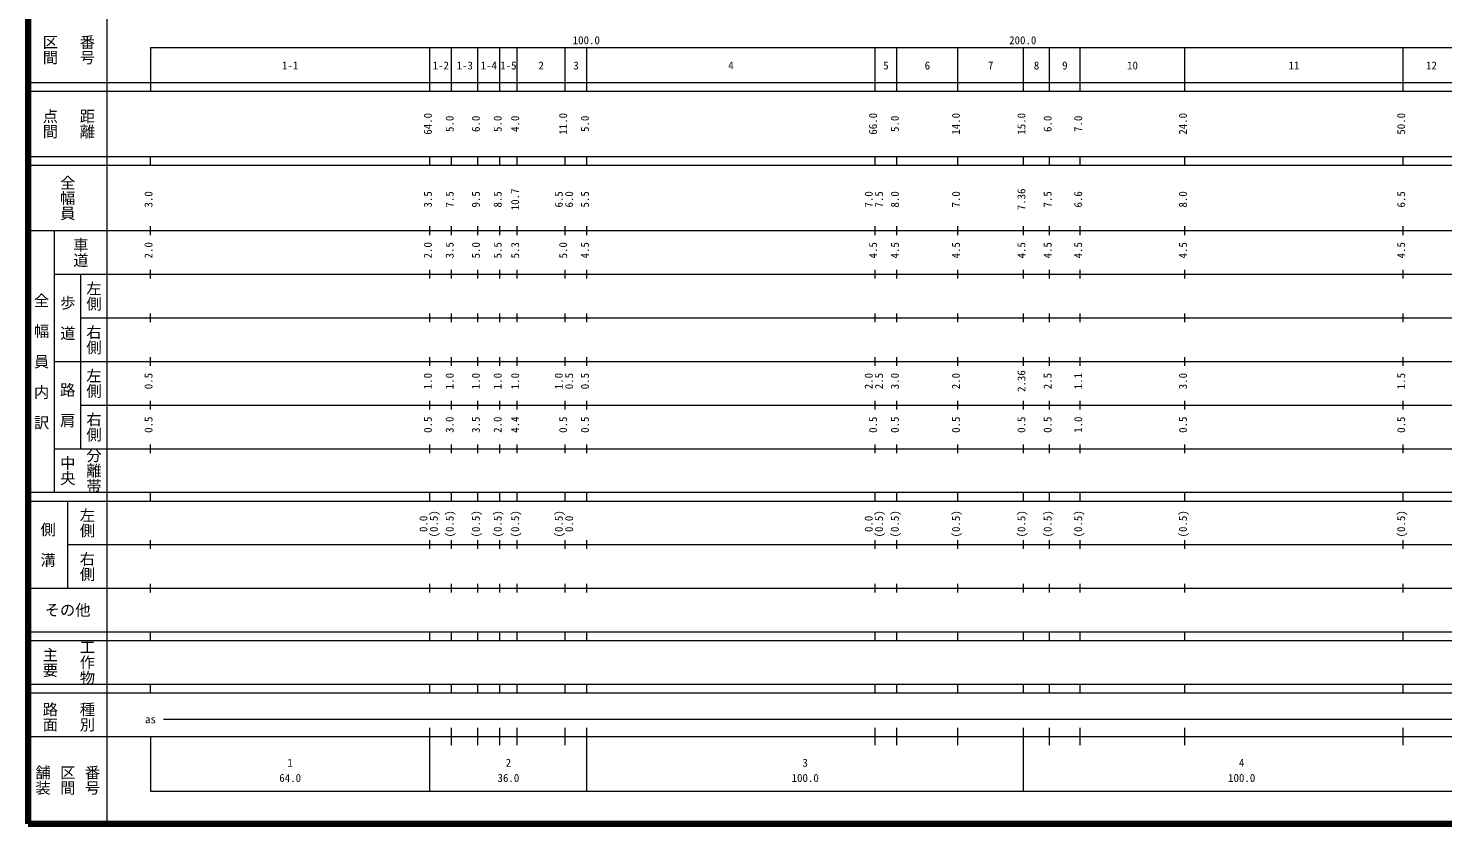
# Model space of a CAD drawing. Units: millimetres, scale not verified. Extents: x 40000 to 680011, y 20000 to 380000.
# Drawn here: x 40000 to 364062, y 20000 to 202409 of the extents above; entities that cross this region are included whole.
import ezdxf
from ezdxf.enums import TextEntityAlignment as Align

# ---------------------------------------------------------------- set-up
doc = ezdxf.new("R2010")
doc.units = ezdxf.units.MM
doc.header["$LTSCALE"] = 1000
doc.layers.add('M-TTL', color=2, linetype='Continuous', lineweight=140)
doc.layers.add('M-TTL-BAND', color=7, linetype='Continuous', lineweight=13)
doc.styles.add('@ＭＳ ゴシック', font='')
doc.styles.add('ＭＳ ゴシック', font='')
doc.styles.get('@ＭＳ ゴシック').set_extended_font_data('@MS Gothic')
doc.styles.get('ＭＳ ゴシック').set_extended_font_data('MS Gothic')

msp = doc.modelspace()

# ---------------------------------------------------------------- linework, layer by layer
at = {"layer": 'M-TTL'}
for p, q in [((40000, 380000), (40000, 20000)), ((40000, 20000), (680000, 20000))]:
    msp.add_line(p, q, dxfattribs=at)
at = {"layer": 'M-TTL-BAND'}
for p, q in [((58000, 370000), (58000, 20000)), ((68000, 198000), (579000, 198000)), ((68000, 198000), (68000, 188000)), ((132000, 188000), (132000, 198000)), ((137000, 188000), (137000, 198000)), ((143000, 188000), (143000, 198000)), ((148000, 188000), (148000, 198000)), ((152000, 188000), (152000, 198000)), ((163000, 188000), (163000, 198000)), ((168000, 188000), (168000, 198000)), ((234000, 188000), (234000, 198000)), ((239000, 188000), (239000, 198000)), ((253000, 188000), (253000, 198000)), ((268000, 188000), (268000, 198000)), ((274000, 188000), (274000, 198000)), ((281000, 188000), (281000, 198000)), ((305000, 188000), (305000, 198000)), ((355000, 188000), (355000, 198000)), ((40000, 190000), (579000, 190000)), ((40000, 188000), (579000, 188000)), ((40000, 173000), (579000, 173000)), ((68000, 171000), (68000, 173000)), ((132000, 171000), (132000, 173000)), ((137000, 171000), (137000, 173000)), ((143000, 171000), (143000, 173000)), ((148000, 171000), (148000, 173000)), ((152000, 171000), (152000, 173000)), ((163000, 171000), (163000, 173000)), ((168000, 171000), (168000, 173000)), ((234000, 171000), (234000, 173000)), ((239000, 171000), (239000, 173000)), ((253000, 171000), (253000, 173000)), ((268000, 171000), (268000, 173000)), ((274000, 171000), (274000, 173000)), ((281000, 171000), (281000, 173000)), ((305000, 171000), (305000, 173000)), ((355000, 171000), (355000, 173000)), ((40000, 171000), (579000, 171000)), ((40000, 156000), (579000, 156000)), ((46000, 96000), (46000, 156000)), ((68000, 155000), (68000, 157000)), ((132000, 155000), (132000, 157000)), ((137000, 155000), (137000, 157000)), ((143000, 155000), (143000, 157000)), ((148000, 155000), (148000, 157000)), ((152000, 155000), (152000, 157000)), ((163000, 155000), (163000, 157000)), ((168000, 155000), (168000, 157000)), ((234000, 155000), (234000, 157000)), ((239000, 155000), (239000, 157000)), ((253000, 155000), (253000, 157000)), ((268000, 155000), (268000, 157000)), ((274000, 155000), (274000, 157000)), ((281000, 155000), (281000, 157000)), ((305000, 155000), (305000, 157000)), ((355000, 155000), (355000, 157000)), ((46000, 146000), (579000, 146000)), ((52000, 146000), (52000, 106000)), ((68000, 145000), (68000, 147000)), ((132000, 145000), (132000, 147000)), ((137000, 145000), (137000, 147000)), ((143000, 145000), (143000, 147000)), ((148000, 145000), (148000, 147000)), ((152000, 145000), (152000, 147000)), ((163000, 145000), (163000, 147000)), ((168000, 145000), (168000, 147000)), ((234000, 145000), (234000, 147000)), ((239000, 145000), (239000, 147000)), ((253000, 145000), (253000, 147000)), ((268000, 145000), (268000, 147000)), ((274000, 145000), (274000, 147000)), ((281000, 145000), (281000, 147000)), ((305000, 145000), (305000, 147000)), ((355000, 145000), (355000, 147000)), ((68000, 135000), (68000, 137000)), ((132000, 135000), (132000, 137000)), ((137000, 135000), (137000, 137000)), ((143000, 135000), (143000, 137000)), ((148000, 135000), (148000, 137000)), ((152000, 135000), (152000, 137000)), ((163000, 135000), (163000, 137000)), ((168000, 135000), (168000, 137000)), ((234000, 135000), (234000, 137000)), ((239000, 135000), (239000, 137000)), ((253000, 135000), (253000, 137000)), ((268000, 135000), (268000, 137000)), ((274000, 135000), (274000, 137000)), ((281000, 135000), (281000, 137000)), ((305000, 135000), (305000, 137000)), ((355000, 135000), (355000, 137000)), ((52000, 136000), (579000, 136000)), ((68000, 125000), (68000, 127000)), ((132000, 125000), (132000, 127000)), ((137000, 125000), (137000, 127000)), ((143000, 125000), (143000, 127000)), ((148000, 125000), (148000, 127000)), ((152000, 125000), (152000, 127000)), ((163000, 125000), (163000, 127000)), ((168000, 125000), (168000, 127000)), ((234000, 125000), (234000, 127000)), ((239000, 125000), (239000, 127000)), ((253000, 125000), (253000, 127000)), ((268000, 125000), (268000, 127000)), ((274000, 125000), (274000, 127000)), ((281000, 125000), (281000, 127000)), ((305000, 125000), (305000, 127000)), ((355000, 125000), (355000, 127000)), ((46000, 126000), (579000, 126000)), ((68000, 115000), (68000, 117000)), ((132000, 115000), (132000, 117000)), ((137000, 115000), (137000, 117000)), ((143000, 115000), (143000, 117000)), ((148000, 115000), (148000, 117000)), ((152000, 115000), (152000, 117000)), ((163000, 115000), (163000, 117000)), ((168000, 115000), (168000, 117000)), ((234000, 115000), (234000, 117000)), ((239000, 115000), (239000, 117000)), ((253000, 115000), (253000, 117000)), ((268000, 115000), (268000, 117000)), ((274000, 115000), (274000, 117000)), ((281000, 115000), (281000, 117000)), ((305000, 115000), (305000, 117000)), ((355000, 115000), (355000, 117000)), ((52000, 116000), (579000, 116000)), ((68000, 105000), (68000, 107000)), ((132000, 105000), (132000, 107000)), ((137000, 105000), (137000, 107000)), ((143000, 105000), (143000, 107000)), ((148000, 105000), (148000, 107000)), ((152000, 105000), (152000, 107000)), ((163000, 105000), (163000, 107000)), ((168000, 105000), (168000, 107000)), ((234000, 105000), (234000, 107000)), ((239000, 105000), (239000, 107000)), ((253000, 105000), (253000, 107000)), ((268000, 105000), (268000, 107000)), ((274000, 105000), (274000, 107000)), ((281000, 105000), (281000, 107000)), ((305000, 105000), (305000, 107000)), ((355000, 105000), (355000, 107000)), ((46000, 106000), (579000, 106000)), ((40000, 96000), (579000, 96000)), ((40000, 94000), (579000, 94000)), ((49000, 94000), (49000, 74000)), ((68000, 94000), (68000, 96000)), ((132000, 94000), (132000, 96000)), ((137000, 94000), (137000, 96000)), ((143000, 94000), (143000, 96000)), ((148000, 94000), (148000, 96000)), ((152000, 94000), (152000, 96000)), ((163000, 94000), (163000, 96000)), ((168000, 94000), (168000, 96000)), ((234000, 94000), (234000, 96000)), ((239000, 94000), (239000, 96000)), ((253000, 94000), (253000, 96000)), ((268000, 94000), (268000, 96000)), ((274000, 94000), (274000, 96000)), ((281000, 94000), (281000, 96000)), ((305000, 94000), (305000, 96000)), ((355000, 94000), (355000, 96000)), ((68000, 83000), (68000, 85000)), ((132000, 83000), (132000, 85000)), ((137000, 83000), (137000, 85000)), ((143000, 83000), (143000, 85000)), ((148000, 83000), (148000, 85000)), ((152000, 83000), (152000, 85000)), ((163000, 83000), (163000, 85000)), ((168000, 83000), (168000, 85000)), ((234000, 83000), (234000, 85000)), ((239000, 83000), (239000, 85000)), ((253000, 83000), (253000, 85000)), ((268000, 83000), (268000, 85000)), ((274000, 83000), (274000, 85000)), ((281000, 83000), (281000, 85000)), ((305000, 83000), (305000, 85000)), ((355000, 83000), (355000, 85000)), ((49000, 84000), (579000, 84000)), ((68000, 73000), (68000, 75000)), ((132000, 73000), (132000, 75000)), ((137000, 73000), (137000, 75000)), ((143000, 73000), (143000, 75000)), ((148000, 73000), (148000, 75000)), ((152000, 73000), (152000, 75000)), ((163000, 73000), (163000, 75000)), ((168000, 73000), (168000, 75000)), ((234000, 73000), (234000, 75000)), ((239000, 73000), (239000, 75000)), ((253000, 73000), (253000, 75000)), ((268000, 73000), (268000, 75000)), ((274000, 73000), (274000, 75000)), ((281000, 73000), (281000, 75000)), ((305000, 73000), (305000, 75000)), ((355000, 73000), (355000, 75000)), ((40000, 74000), (579000, 74000)), ((40000, 64000), (579000, 64000)), ((40000, 62000), (579000, 62000)), ((68000, 62000), (68000, 64000)), ((132000, 62000), (132000, 64000)), ((137000, 62000), (137000, 64000)), ((143000, 62000), (143000, 64000)), ((148000, 62000), (148000, 64000)), ((152000, 62000), (152000, 64000)), ((163000, 62000), (163000, 64000)), ((168000, 62000), (168000, 64000)), ((234000, 62000), (234000, 64000)), ((239000, 62000), (239000, 64000)), ((253000, 62000), (253000, 64000)), ((268000, 62000), (268000, 64000)), ((274000, 62000), (274000, 64000)), ((281000, 62000), (281000, 64000)), ((305000, 62000), (305000, 64000)), ((355000, 62000), (355000, 64000)), ((40000, 52000), (579000, 52000)), ((68000, 50000), (68000, 52000)), ((132000, 50000), (132000, 52000)), ((137000, 50000), (137000, 52000)), ((143000, 50000), (143000, 52000)), ((148000, 50000), (148000, 52000)), ((152000, 50000), (152000, 52000)), ((163000, 50000), (163000, 52000)), ((168000, 50000), (168000, 52000)), ((234000, 50000), (234000, 52000)), ((239000, 50000), (239000, 52000)), ((253000, 50000), (253000, 52000)), ((268000, 50000), (268000, 52000)), ((274000, 50000), (274000, 52000)), ((281000, 50000), (281000, 52000)), ((305000, 50000), (305000, 52000)), ((355000, 50000), (355000, 52000)), ((40000, 50000), (579000, 50000)), ((71000, 44000), (544000, 44000)), ((40000, 40000), (579000, 40000)), ((68000, 40000), (68000, 27500)), ((132000, 27500), (132000, 42000)), ((137000, 38000), (137000, 42000)), ((143000, 38000), (143000, 42000)), ((148000, 38000), (148000, 42000)), ((152000, 38000), (152000, 42000)), ((163000, 38000), (163000, 42000)), ((168000, 27500), (168000, 42000)), ((234000, 38000), (234000, 42000)), ((239000, 38000), (239000, 42000)), ((253000, 38000), (253000, 42000)), ((268000, 27500), (268000, 42000)), ((274000, 38000), (274000, 42000)), ((281000, 38000), (281000, 42000)), ((305000, 38000), (305000, 42000)), ((355000, 38000), (355000, 42000)), ((68000, 27500), (579000, 27500))]:
    msp.add_line(p, q, dxfattribs=at)

# ---------------------------------------------------------------- texts
at = {"layer": 'M-TTL-BAND', "style": '@ＭＳ ゴシック'}
for s, p in [('区間', (45000, 197500)), ('番号', (53500, 197500)), ('点間', (45000, 180500)), ('距離', (53500, 180500)), ('全幅員', (49000, 163500)), ('車道', (52000, 151000)), ('左側', (55000, 141000)), ('全\u3000幅\u3000員\u3000内\u3000訳', (43000, 126000)), ('歩\u3000道', (49000, 136000)), ('右側', (55000, 131000)), ('左側', (55000, 121000)), ('路\u3000肩', (49000, 116000)), ('右側', (55000, 111000)), ('中央', (49000, 101000)), ('分離帯', (55000, 101000)), ('左側', (53500, 89000)), ('側\u3000溝', (44500, 84000)), ('右側', (53500, 79000)), ('工作物', (53500, 57000)), ('主要', (45000, 57000)), ('路面', (45000, 44500)), ('種別', (53500, 44500)), ('舗装', (43333, 30000)), ('区間', (49000, 30000)), ('番号', (54667, 30000))]:
    msp.add_text(s, height=2566, rotation=270, dxfattribs=at).set_placement(p, align=Align.MIDDLE_CENTER)
at = {"layer": 'M-TTL-BAND', "style": 'ＭＳ ゴシック'}
for s, p in [('100.0', (167844, 198195)), ('200.0', (267844, 198195)), ('1-1', (100000, 192405)), ('1-2', (134500, 192405)), ('1-3', (140000, 192405)), ('1-4', (145500, 192405)), ('1-5', (150000, 192405)), ('2', (157500, 192405)), ('3', (165500, 192405)), ('4', (201000, 192405)), ('5', (236500, 192405)), ('6', (246000, 192405)), ('7', (260500, 192405)), ('8', (271000, 192405)), ('9', (277500, 192405)), ('10', (293000, 192405)), ('11', (330000, 192405)), ('12', (361500, 192405)), ('as', (68000, 42500)), ('1', (100000, 32523)), ('2', (150000, 32523)), ('3', (218000, 32523)), ('4', (318000, 32523)), ('64.0', (100000, 29033)), ('36.0', (150000, 29033)), ('100.0', (218000, 29033)), ('100.0', (318000, 29033))]:
    msp.add_text(s, height=1833, dxfattribs=at).set_placement(p, align=Align.BOTTOM_CENTER)
for s, p in [('64.0', (133000, 180500)), ('5.0', (138000, 180500)), ('6.0', (144000, 180500)), ('5.0', (149000, 180500)), ('4.0', (153000, 180500)), ('11.0', (164000, 180500)), ('5.0', (169000, 180500)), ('66.0', (235000, 180500)), ('5.0', (240000, 180500)), ('14.0', (254000, 180500)), ('15.0', (269000, 180500)), ('6.0', (275000, 180500)), ('7.0', (282000, 180500)), ('24.0', (306000, 180500)), ('50.0', (356000, 180500)), ('10.7', (153000, 163174)), ('7.36', (269000, 163174)), ('3.0', (69000, 163174)), ('3.5', (133000, 163174)), ('7.5', (138000, 163174)), ('9.5', (144000, 163174)), ('8.5', (149000, 163174)), ('6.5', (163000, 163174)), ('6.0', (165370, 163174)), ('5.5', (169000, 163174)), ('7.0', (234000, 163174)), ('7.5', (236370, 163174)), ('8.0', (240000, 163174)), ('7.0', (254000, 163174)), ('7.5', (275000, 163174)), ('6.6', (282000, 163174)), ('8.0', (306000, 163174)), ('6.5', (356000, 163174)), ('2.0', (69000, 151500)), ('2.0', (133000, 151500)), ('3.5', (138000, 151500)), ('5.0', (144000, 151500)), ('5.5', (149000, 151500)), ('5.3', (153000, 151500)), ('5.0', (164000, 151500)), ('4.5', (169000, 151500)), ('4.5', (235000, 151500)), ('4.5', (240000, 151500)), ('4.5', (254000, 151500)), ('4.5', (269000, 151500)), ('4.5', (275000, 151500)), ('4.5', (282000, 151500)), ('4.5', (306000, 151500)), ('4.5', (356000, 151500)), ('0.5', (69000, 121500)), ('1.0', (133000, 121500)), ('1.0', (138000, 121500)), ('1.0', (144000, 121500)), ('1.0', (149000, 121500)), ('1.0', (153000, 121500)), ('1.0', (163000, 121500)), ('0.5', (165370, 121500)), ('0.5', (169000, 121500)), ('2.0', (234000, 121500)), ('2.5', (236370, 121500)), ('3.0', (240000, 121500)), ('2.0', (254000, 121500)), ('2.36', (269000, 121500)), ('2.5', (275000, 121500)), ('1.1', (282000, 121500)), ('3.0', (306000, 121500)), ('1.5', (356000, 121500)), ('0.5', (69000, 111500)), ('0.5', (133000, 111500)), ('3.0', (138000, 111500)), ('3.5', (144000, 111500)), ('2.0', (149000, 111500)), ('4.4', (153000, 111500)), ('0.5', (164000, 111500)), ('0.5', (169000, 111500)), ('0.5', (235000, 111500)), ('0.5', (240000, 111500)), ('0.5', (254000, 111500)), ('0.5', (269000, 111500)), ('0.5', (275000, 111500)), ('1.0', (282000, 111500)), ('0.5', (306000, 111500)), ('0.5', (356000, 111500)), ('(0.5)', (134370, 88764)), ('(0.5)', (138000, 88764)), ('(0.5)', (144000, 88764)), ('(0.5)', (149000, 88764)), ('(0.5)', (153000, 88764)), ('(0.5)', (163000, 88764)), ('(0.5)', (236370, 88764)), ('(0.5)', (240000, 88764)), ('(0.5)', (254000, 88764)), ('(0.5)', (269000, 88764)), ('(0.5)', (275000, 88764)), ('(0.5)', (282000, 88764)), ('(0.5)', (306000, 88764)), ('(0.5)', (356000, 88764)), ('0.0', (132000, 88764)), ('0.0', (165370, 88764)), ('0.0', (234000, 88764))]:
    msp.add_text(s, height=1833, rotation=90, dxfattribs=at).set_placement(p, align=Align.BOTTOM_CENTER)
msp.add_text('その他', height=2566, dxfattribs=at).set_placement((49000, 69000), align=Align.MIDDLE_CENTER)

doc.saveas('drawing.dxf')
